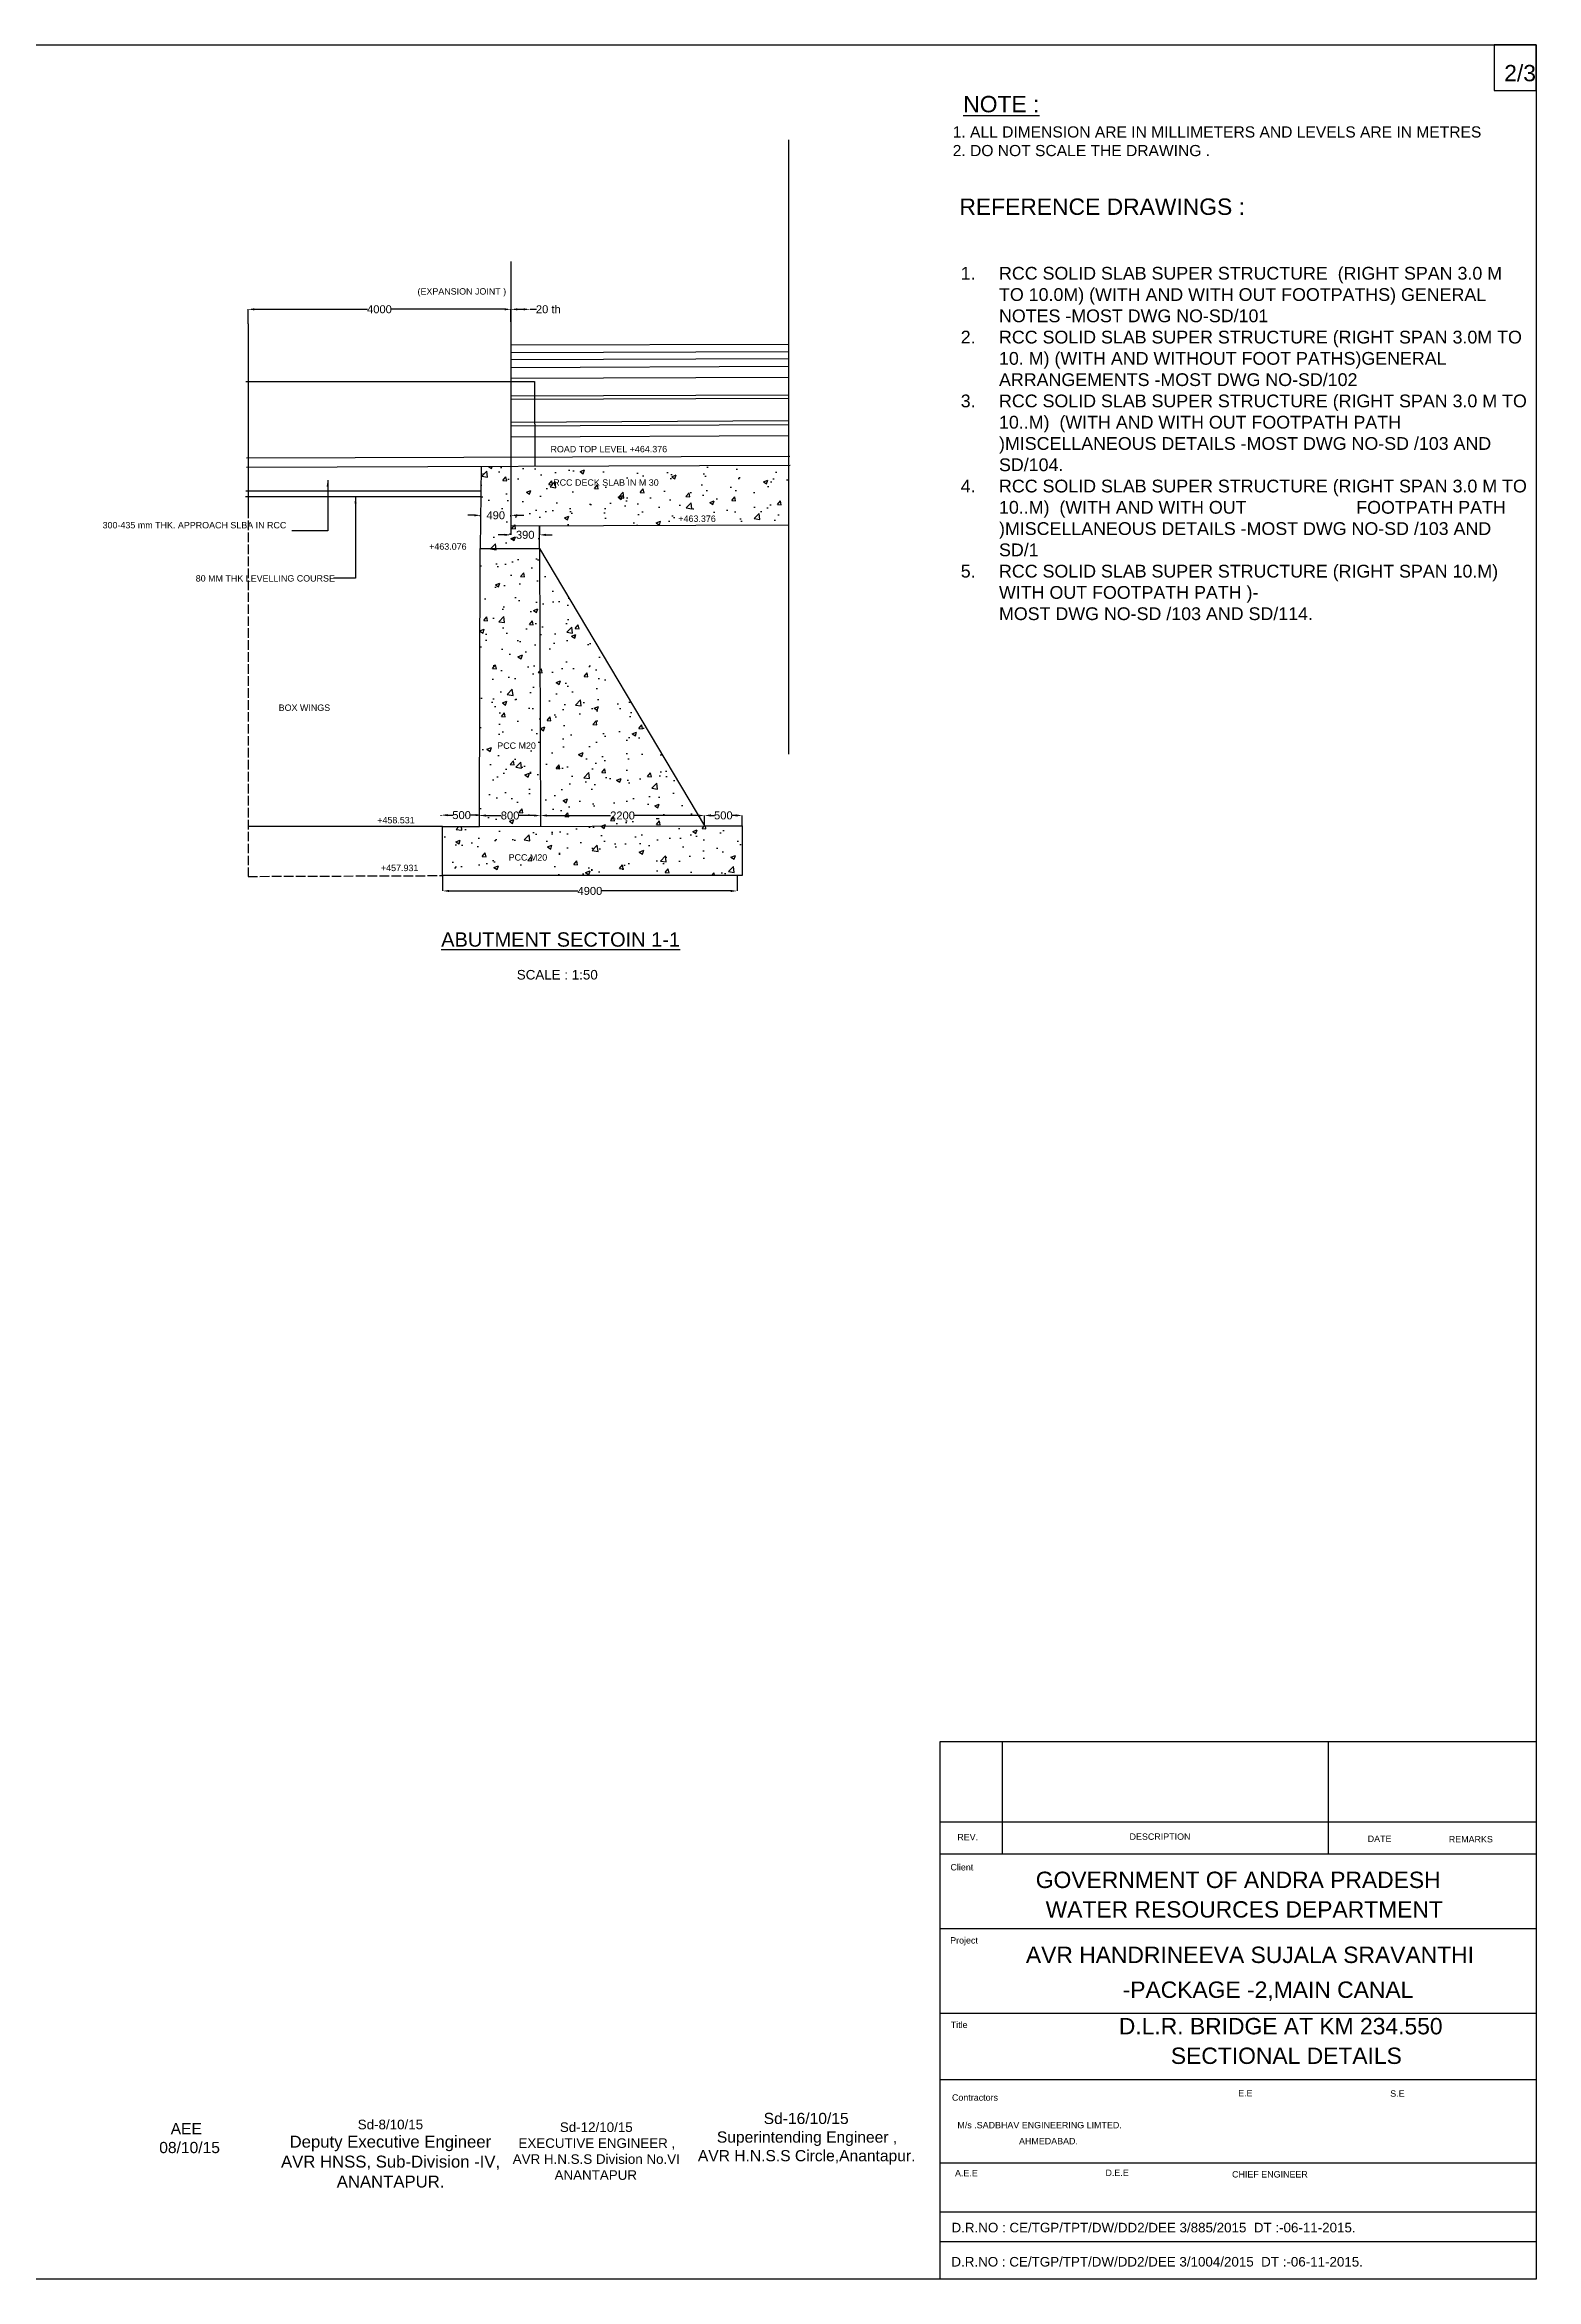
# Model space of a CAD drawing. Header units: inches. Extents: x -35400 to 58126, y -73421 to -3391.
# Drawn here: x 11363 to 58126, y -73421 to -3391 of the extents above; entities that cross this region are included whole.
import ezdxf

# ---------------------------------------------------------------- set-up
doc = ezdxf.new("R2010")
doc.units = ezdxf.units.IN
doc.header["$MEASUREMENT"] = 0
doc.linetypes.add('ACAD_ISO02W100', pattern=[15, 12, -3])
for name, color, linetype in [('DIMENSION', 7, 'Continuous'), ('DRAWING', 7, 'Continuous'), ('TEXT', 7, 'Continuous')]:
    doc.layers.add(name, color=color, linetype=linetype)
doc.styles.get("Standard").update_dxf_attribs({"font": 'arial.ttf', "height": 250})
doc.dimstyles.get("Standard").update_dxf_attribs({"dimtxt": 250, "dimasz": 200, "dimexe": 0.18, "dimexo": 0.0625, "dimgap": 0.09, "dimtad": 0, "dimtih": 1, "dimtoh": 1, "dimdec": 0, "dimzin": 0, "dimdsep": 46, "dimtxsty": 'Standard', "dimcen": 0.09, "dimadec": 0, "dimazin": 0, "dimtfac": 1, "dimtdec": 0, "dimtofl": 0, "dimtmove": 0, "dimatfit": 3, "dimfxl": 0, "dimtolj": 1, "dimtzin": 0, "dimarcsym": 0})

# ---------------------------------------------------------------- blocks, each defined once
blk = doc.blocks.new('*D12')
at = {"layer": 'Defpoints', "color": 0, "transparency": 16777216}
for p in [(17737, -11684), (17737, -12138), (25979, -12078)]:
    blk.add_point(p, dxfattribs=at)
at = {"layer": 'DIMENSION', "color": 0, "lineweight": -2, "transparency": 16777216}
for p, q in [((17737, -12138), (17737, -11684)), ((17937, -11684), (21480, -11684)), ((25779, -11684), (22236, -11684)), ((25979, -12078), (25979, -11684))]:
    blk.add_line(p, q, dxfattribs=at)
at = {"layer": 'DIMENSION', "color": 0, "transparency": 16777216}
for points in [[(17937, -11651), (17937, -11718), (17737, -11684)], [(25779, -11651), (25779, -11718), (25979, -11684)]]:
    blk.add_solid(points, dxfattribs=at)
at = {"layer": 'DIMENSION', "color": 0, "transparency": 16777216, "insert": (21858, -11684), "char_height": 250, "attachment_point": 5}
blk.add_mtext('\\A1;4000', dxfattribs=at)
blk = doc.blocks.new('*D13')
at = {"layer": 'Defpoints', "color": 0, "transparency": 16777216}
for p in [(25028, -18179), (25979, -18140), (25979, -18179)]:
    blk.add_point(p, dxfattribs=at)
at = {"layer": 'DIMENSION', "color": 0, "lineweight": -2, "transparency": 16777216}
for p, q in [((24828, -18140), (24628, -18140)), ((25028, -18179), (25028, -18140)), ((25979, -18179), (25979, -18140)), ((26179, -18140), (26379, -18140))]:
    blk.add_line(p, q, dxfattribs=at)
at = {"layer": 'DIMENSION', "color": 0, "transparency": 16777216}
for points in [[(24828, -18107), (24828, -18174), (25028, -18140)], [(26179, -18107), (26179, -18174), (25979, -18140)]]:
    blk.add_solid(points, dxfattribs=at)
at = {"layer": 'DIMENSION', "color": 0, "transparency": 16777216, "insert": (25503, -18140), "char_height": 250, "attachment_point": 5}
blk.add_mtext('\\A1;490', dxfattribs=at)
blk = doc.blocks.new('*D14')
at = {"layer": 'Defpoints', "color": 0, "transparency": 16777216}
for p in [(25979, -18469), (26876, -18465), (26876, -18752)]:
    blk.add_point(p, dxfattribs=at)
at = {"layer": 'DIMENSION', "color": 0, "lineweight": -2, "transparency": 16777216}
for p, q in [((25779, -18752), (25579, -18752)), ((25979, -18469), (25979, -18752)), ((26876, -18465), (26876, -18752)), ((27076, -18752), (27276, -18752))]:
    blk.add_line(p, q, dxfattribs=at)
at = {"layer": 'DIMENSION', "color": 0, "transparency": 16777216}
for points in [[(25779, -18718), (25779, -18785), (25979, -18752)], [(27076, -18718), (27076, -18785), (26876, -18752)]]:
    blk.add_solid(points, dxfattribs=at)
at = {"layer": 'DIMENSION', "color": 0, "transparency": 16777216, "insert": (26427, -18752), "char_height": 250, "attachment_point": 5}
blk.add_mtext('\\A1;390', dxfattribs=at)
blk = doc.blocks.new('*D15')
at = {"layer": 'Defpoints', "color": 0, "transparency": 16777216}
for p in [(23838, -29430), (33073, -29430), (33073, -29912)]:
    blk.add_point(p, dxfattribs=at)
at = {"layer": 'DIMENSION', "color": 0, "lineweight": -2, "transparency": 16777216}
for p, q in [((23838, -29430), (23838, -29912)), ((24038, -29912), (28078, -29912)), ((32873, -29912), (28833, -29912)), ((33073, -29430), (33073, -29912))]:
    blk.add_line(p, q, dxfattribs=at)
at = {"layer": 'DIMENSION', "color": 0, "transparency": 16777216}
for points in [[(24038, -29879), (24038, -29945), (23838, -29912)], [(32873, -29879), (32873, -29945), (33073, -29912)]]:
    blk.add_solid(points, dxfattribs=at)
at = {"layer": 'DIMENSION', "color": 0, "transparency": 16777216, "insert": (28455, -29912), "char_height": 250, "attachment_point": 5}
blk.add_mtext('\\A1;4900', dxfattribs=at)
blk = doc.blocks.new('*D16')
at = {"layer": 'Defpoints', "color": 0, "transparency": 16777216}
for p in [(32047, -27871), (33230, -27545), (33230, -27871)]:
    blk.add_point(p, dxfattribs=at)
at = {"layer": 'DIMENSION', "color": 0, "lineweight": -2, "transparency": 16777216}
for p, q in [((32047, -27871), (32047, -27545)), ((32247, -27545), (32363, -27545)), ((33030, -27545), (32915, -27545)), ((33230, -27871), (33230, -27545))]:
    blk.add_line(p, q, dxfattribs=at)
at = {"layer": 'DIMENSION', "color": 0, "transparency": 16777216}
for points in [[(32247, -27512), (32247, -27579), (32047, -27545)], [(33030, -27512), (33030, -27579), (33230, -27545)]]:
    blk.add_solid(points, dxfattribs=at)
at = {"layer": 'DIMENSION', "color": 0, "transparency": 16777216, "insert": (32639, -27545), "char_height": 250, "attachment_point": 5}
blk.add_mtext('\\A1;500', dxfattribs=at)
blk = doc.blocks.new('*D17')
at = {"layer": 'Defpoints', "color": 0, "transparency": 16777216}
for p in [(26910, -27548), (26910, -27564), (32047, -27545)]:
    blk.add_point(p, dxfattribs=at)
at = {"layer": 'DIMENSION', "color": 0, "lineweight": -2, "transparency": 16777216}
for p, q in [((26910, -27564), (26910, -27548)), ((27110, -27548), (29103, -27548)), ((31847, -27548), (29854, -27548)), ((32047, -27545), (32047, -27549))]:
    blk.add_line(p, q, dxfattribs=at)
at = {"layer": 'DIMENSION', "color": 0, "transparency": 16777216}
for points in [[(27110, -27515), (27110, -27582), (26910, -27548)], [(31847, -27515), (31847, -27582), (32047, -27548)]]:
    blk.add_solid(points, dxfattribs=at)
at = {"layer": 'DIMENSION', "color": 0, "transparency": 16777216, "insert": (29478, -27548), "char_height": 250, "attachment_point": 5}
blk.add_mtext('\\A1;2200', dxfattribs=at)
blk = doc.blocks.new('*D18')
at = {"layer": 'Defpoints', "color": 0, "transparency": 16777216}
for p in [(24997, -27548), (24997, -27560), (26910, -27564)]:
    blk.add_point(p, dxfattribs=at)
at = {"layer": 'DIMENSION', "color": 0, "lineweight": -2, "transparency": 16777216}
for p, q in [((24997, -27560), (24997, -27548)), ((25197, -27548), (25677, -27548)), ((26710, -27548), (26229, -27548)), ((26910, -27564), (26910, -27548))]:
    blk.add_line(p, q, dxfattribs=at)
at = {"layer": 'DIMENSION', "color": 0, "transparency": 16777216}
for points in [[(25197, -27515), (25197, -27582), (24997, -27548)], [(26710, -27515), (26710, -27582), (26910, -27548)]]:
    blk.add_solid(points, dxfattribs=at)
at = {"layer": 'DIMENSION', "color": 0, "transparency": 16777216, "insert": (25953, -27548), "char_height": 250, "attachment_point": 5}
blk.add_mtext('\\A1;800', dxfattribs=at)
blk = doc.blocks.new('*D19')
at = {"layer": 'Defpoints', "color": 0, "transparency": 16777216}
for p in [(23794, -27536), (23794, -27561), (25072, -27561)]:
    blk.add_point(p, dxfattribs=at)
at = {"layer": 'DIMENSION', "color": 0, "lineweight": -2, "transparency": 16777216}
for p, q in [((23794, -27561), (23794, -27536)), ((23994, -27536), (24157, -27536)), ((24872, -27536), (24709, -27536)), ((25072, -27561), (25072, -27536))]:
    blk.add_line(p, q, dxfattribs=at)
at = {"layer": 'DIMENSION', "color": 0, "transparency": 16777216}
for points in [[(23994, -27502), (23994, -27569), (23794, -27536)], [(24872, -27502), (24872, -27569), (25072, -27536)]]:
    blk.add_solid(points, dxfattribs=at)
at = {"layer": 'DIMENSION', "color": 0, "transparency": 16777216, "insert": (24433, -27536), "char_height": 250, "attachment_point": 5}
blk.add_mtext('\\A1;500', dxfattribs=at)
blk = doc.blocks.new('*D20')
at = {"layer": 'Defpoints', "color": 0, "transparency": 16777216}
for p in [(25979, -11684), (26580, -11684), (26580, -11684)]:
    blk.add_point(p, dxfattribs=at)
at = {"layer": 'DIMENSION', "color": 0, "lineweight": -2, "transparency": 16777216}
for p, q in [((25979, -11684), (25979, -11685)), ((26179, -11684), (26380, -11684)), ((26580, -11684), (26580, -11685)), ((26580, -11684), (26780, -11684))]:
    blk.add_line(p, q, dxfattribs=at)
at = {"layer": 'DIMENSION', "color": 0, "transparency": 16777216}
for points in [[(26179, -11651), (26179, -11718), (25979, -11684)], [(26380, -11651), (26380, -11718), (26580, -11684)]]:
    blk.add_solid(points, dxfattribs=at)
at = {"layer": 'DIMENSION', "color": 0, "transparency": 16777216, "insert": (27151, -11684), "char_height": 250, "attachment_point": 5}
blk.add_mtext('\\A1;20 th', dxfattribs=at)

msp = doc.modelspace()

# ---------------------------------------------------------------- hatches: boundary and pattern name
at = {"layer": 'DRAWING'}
h = msp.add_hatch(dxfattribs=at)
h.set_pattern_fill('AR-CONC', color=0, scale=200, style=0)
h.paths.add_polyline_path([(34677.7, -18434.4), (34677.7, -16575.3), (25978.9, -16609.8), (25978.9, -18468.5)])
h.paths.add_polyline_path([(25015.6, -19177.1), (26878.4, -19177.1), (26875.7, -18465), (25978.9, -18468.5), (25978.9, -16609.8), (25047.1, -16613.6)])
h.paths.add_polyline_path([(24996.5, -27897), (23838, -27897), (23838, -29430.4), (33230.5, -29430.4), (33230.5, -27870.8), (32047.3, -27870.8), (26878.4, -19177.1), (25015.6, -19177.1)])

# ---------------------------------------------------------------- linework, layer by layer
at = {"layer": 'DRAWING', "color": 0}
msp.add_lwpolyline([(-35400.4, -3391), (58125.6, -3391), (58125.6, -73421), (-35400.4, -73421)], close=True, dxfattribs=at)
for points in [[(34677.7, -6374.1), (34677.7, -25622.6)], [(25978.9, -10190.4), (25978.9, -18468.5), (34677.7, -18434.4)], [(17737.5, -12137.7), (17737.5, -17931.2)], [(25978.9, -12801.6), (34677.7, -12771.1)], [(25978.9, -13041.5), (34677.7, -13004.5)], [(34677.7, -13231.9), (25978.9, -13266.4)], [(17669.5, -13943.2), (26717.9, -13943.2), (26728.5, -16606.9)], [(25978.9, -13504.4), (34677.7, -13466.1)], [(25978.9, -13838.5), (34677.7, -13808)], [(25978.9, -14395.3), (34677.7, -14359.7)], [(34677.7, -14475.4), (25978.9, -14511.1)], [(25978.9, -15219.8), (34677.7, -15171.6)], [(34677.7, -15299.4), (25978.9, -15341.2)], [(25978.9, -15684.9), (34677.7, -15636.7)], [(17688.7, -16334.7), (34725.5, -16289.9)], [(34733, -16575.1), (17693.4, -16642.8)], [(25047.1, -16613.6), (25015.6, -19177.1), (26878.4, -19177.1), (26875.7, -18465)], [(25037.7, -17378.9), (17672.9, -17378.9)], [(25035.4, -17559.4), (17661.7, -17559.4)], [(26878.4, -19177.1), (32047.3, -27870.8), (33230.5, -27870.8), (33230.5, -29430.4), (23838, -29430.4), (23838, -27897), (24996.5, -27897), (25015.6, -19177.1)], [(26878.4, -19177.1), (26910.9, -27889.9)], [(23838, -27897), (17737.5, -27897)], [(24996.5, -27897), (32047.3, -27870.8)]]:
    msp.add_lwpolyline(points, dxfattribs=at)
at = {"layer": 'DRAWING', "color": 0, "linetype": 'ACAD_ISO02W100', "ltscale": 25}
msp.add_lwpolyline([(17737.5, -17931.2), (17737.5, -29456), (23838, -29430.4)], dxfattribs=at)
at = {"layer": 'TEXT', "color": 0}
for points in [[(58125.6, -3391), (56804.4, -3391), (56804.4, -4822.1), (58125.6, -4822.1)], [(58125.6, -73421), (39435, -73421), (39435, -56561.6), (58125.6, -56561.6)]]:
    msp.add_lwpolyline(points, close=True, dxfattribs=at)
for points in [[(41383, -56594), (41383, -60084.8)], [(51604.4, -56594), (51604.4, -60084.8)], [(39435, -59085.8), (58125.6, -59085.8)], [(39435, -60084.8), (58125.6, -60084.8)], [(39435, -62427.3), (58125.6, -62427.3)], [(39435, -65085.5), (58125.6, -65085.5)], [(39435, -67154.9), (58125.6, -67154.9)], [(39435, -69771.2), (58125.6, -69771.2)], [(39435, -71305.5), (58125.6, -71305.5)], [(39435, -72240.6), (58125.6, -72240.6)]]:
    msp.add_lwpolyline(points, dxfattribs=at)

# ---------------------------------------------------------------- texts
for s, height, p in [('2/3', 512.68, (57118.9, -4537.5)), ('%%UNOTE :', 512.68, (40159.4, -5509.2)), ('REFERENCE DRAWINGS :', 512.676, (40039.3, -8724)), ('(EXPANSION JOINT )', 200, (23051.2, -11221.7)), ('ROAD TOP LEVEL +464.376', 200, (27219.9, -16164.6)), ('RCC DECK SLAB IN M 30 ', 200, (27305.5, -17212.3)), ('+463.376', 200, (31228.8, -18345.5)), ('300-435 mm THK. APPROACH SLBA IN RCC ', 200, (13179.1, -18548.7)), ('+463.076', 200, (23416.2, -19217.3)), ('80 MM THK LEVELLING COURSE ', 200, (16098.3, -20215.5)), ('BOX WINGS ', 200, (18698.6, -24268.4)), ('PCC M20', 200, (25551, -25457.5)), ('+458.531', 200, (21790.2, -27792.7)), ('+457.931', 200, (21904.5, -29290.3)), ('PCC M20 ', 200, (25906.8, -28960.3)), ('%%UABUTMENT SECTOIN 1-1', 448.83, (23793.5, -31657.7)), ('SCALE : 1:50 ', 300, (26163.4, -32687.6)), ('REV.', 200, (39972.8, -59660.9)), ('DESCRIPTION ', 200, (45374.5, -59647.7)), ('DATE ', 200, (52839.3, -59715.4)), ('REMARKS ', 200, (55381.9, -59729.5)), ('Client ', 200, (39758.8, -60608.1)), ('GOVERNMENT OF ANDRA PRADESH ', 512.676, (42433.4, -61158.8)), ('WATER RESOURCES DEPARTMENT ', 512.676, (42742.9, -62085.3)), ('Project ', 200, (39749.3, -62898.3)), ('AVR HANDRINEEVA SUJALA SRAVANTHI ', 512.676, (42123.9, -63508.5)), ('-PACKAGE -2,MAIN CANAL', 512.676, (45157, -64600.8)), ('Title ', 200, (39768.3, -65546)), ('D.L.R. BRIDGE AT KM 234.550', 512.676, (45037.7, -65744.3)), ('SECTIONAL DETAILS ', 512.676, (46667.7, -66671.8)), ('Contractors ', 200, (39805.6, -67824.2)), ('E.E ', 200, (48778.8, -67687.4)), ('S.E ', 200, (53545.4, -67699.4)), ('AEE', 350, (15313.2, -68875.2)), ('M/s .SADBHAV ENGINEERING LIMTED.', 200, (39976.8, -68689)), ('08/10/15', 350, (14954, -69465.8)), ('AHMEDABAD.', 200, (41907.8, -69190.4)), ('A.E.E ', 200, (39900.9, -70192.9)), ('D.E.E ', 200, (44617.9, -70181.3)), ('CHIEF ENGINEER ', 200, (48586.7, -70230.7)), ('D.R.NO : CE/TGP/TPT/DW/DD2/DEE 3/885/2015  DT :-06-11-2015.', 300, (39792.1, -71950)), ('D.R.NO : CE/TGP/TPT/DW/DD2/DEE 3/1004/2015  DT :-06-11-2015.', 300, (39788.4, -73021))]:
    msp.add_text(s, height=height, dxfattribs=at).set_placement(p)
at = {"layer": 'TEXT', "color": 0, "attachment_point": 1}
for s, insert, char_height, width in [('1. ALL DIMENSION ARE IN MILLIMETERS AND LEVELS ARE IN METRES \\P2. DO NOT SCALE THE DRAWING .', (39829.7, -5950.3), 350, 17968.984), ('\\pi2805.7;Sd-8/10/15 \\P\\pi670.11;{\\H1.25x;Deputy Executive Engineer  \\P\\pi401.14;AVR HNSS, Sub-Division -IV, \\P\\pi2147.6;ANANTAPUR.}', (18371, -68419.3), 300, 7626.197), ('\\pi2689.1;Sd-12/10/15 \\P\\pi1391.4;EXECUTIVE ENGINEER , \\P\\pi1211.8;AVR H.N.S.S Division No.VI \\P\\pi2523.4;ANANTAPUR ', (24824.4, -68503.3), 300, 7626.197), ('^I        Sd-16/10/15\\P\\pi1018.7;Superintending Engineer , \\P\\pi424;AVR H.N.S.S Circle,Anantapur. ', (31416.7, -68204), 350, 7626.197)]:
    msp.add_mtext(s, dxfattribs=dict(at, insert=insert, char_height=char_height, width=width))
at = {"layer": 'TEXT', "color": 0, "insert": (39680.9, -9687.6), "char_height": 400, "attachment_point": 1}
msp.add_mtext_dynamic_manual_height_columns('\\P\\pi-1200,l1600,t1600;1.^IRCC SOLID SLAB SUPER STRUCTURE  (RIGHT SPAN 3.0 M TO 10.0M) (WITH AND WITH OUT FOOTPATHS) GENERAL NOTES -MOST DWG NO-SD/101\\P2.^IRCC SOLID SLAB SUPER STRUCTURE (RIGHT SPAN 3.0M TO 10. M) (WITH AND WITHOUT FOOT PATHS)GENERAL ARRANGEMENTS -MOST DWG NO-SD/102\\P3.^IRCC SOLID SLAB SUPER STRUCTURE (RIGHT SPAN 3.0 M TO 10..M)  (WITH AND WITH OUT FOOTPATH PATH )MISCELLANEOUS DETAILS -MOST DWG NO-SD /103 AND SD/104.\\P4.^IRCC SOLID SLAB SUPER STRUCTURE (RIGHT SPAN 3.0 M TO \\P\\pi0,t9600,11200,12800;10..M)  (WITH AND WITH OUT ^I^I^IFOOTPATH PATH \\P\\pt1600;)MISCELLANEOUS DETAILS -MOST DWG NO-SD /103 AND \\PSD/1\\P\\pi-1200;5.^IRCC SOLID SLAB SUPER STRUCTURE (RIGHT SPAN 10.M)  WITH OUT FOOTPATH PATH )-\\P\\pi0,l0,tz;^IMOST DWG NO-SD /103 AND SD/114.', width=18219.384, gutter_width=1250, heights=[17751.6], dxfattribs=at)

# ---------------------------------------------------------------- dimensions: what is measured, and where the dimension line sits
at = {"layer": 'DIMENSION', "color": 0}
for base, p1, p2, text, picture, middle in [((17737.5, -11684.5), (25978.9, -12078), (17737.5, -12137.7), '4000', '*D12', (21858.2, -11684.5)), ((26579.9, -11684.5), (25978.9, -11684.3), (26579.9, -11684.3), '20 th', '*D20', (27151.4, -11684.5)), ((25978.9, -18140.5), (25027.8, -18179.4), (25978.9, -18179.4), '490', '*D13', (25503.4, -18140.5)), ((26875.7, -18751.7), (25978.9, -18468.5), (26875.7, -18465), '390', '*D14', (26427.3, -18751.7)), ((23794.1, -27535.8), (25072.2, -27560.8), (23794.1, -27560.8), '500', '*D19', (24433.1, -27535.8)), ((24997.2, -27548.3), (26909.6, -27564.2), (24997.2, -27560), '800', '*D18', (25953.4, -27548.3)), ((26909.6, -27548.4), (32047.3, -27545.1), (26909.6, -27564.2), '2200', '*D17', (29478.5, -27548.4)), ((33230.5, -27545.2), (32047.3, -27870.8), (33230.5, -27870.8), '500', '*D16', (32638.9, -27545.2)), ((33073, -29912.1), (23838, -29430.4), (33073, -29430.4), '4900', '*D15', (28455.5, -29912.1))]:
    dim = msp.add_linear_dim(base=base, p1=p1, p2=p2, text=text, dimstyle='Standard', dxfattribs=at)
    dim.commit()
    dim.dimension.update_dxf_attribs({"geometry": picture, "text_midpoint": middle})

# ---------------------------------------------------------------- leaders
for points in [[(20234.9, -17037.4), (20234.9, -18624.9), (19113.6, -18624.9)], [(21107.6, -17559.4), (21107.6, -20111.6), (20416.4, -20111.6)]]:
    msp.add_leader(points, dimstyle='Standard', override={"dimgap": 0.09, "dimtad": 0}, dxfattribs=at)

doc.saveas('drawing.dxf')
